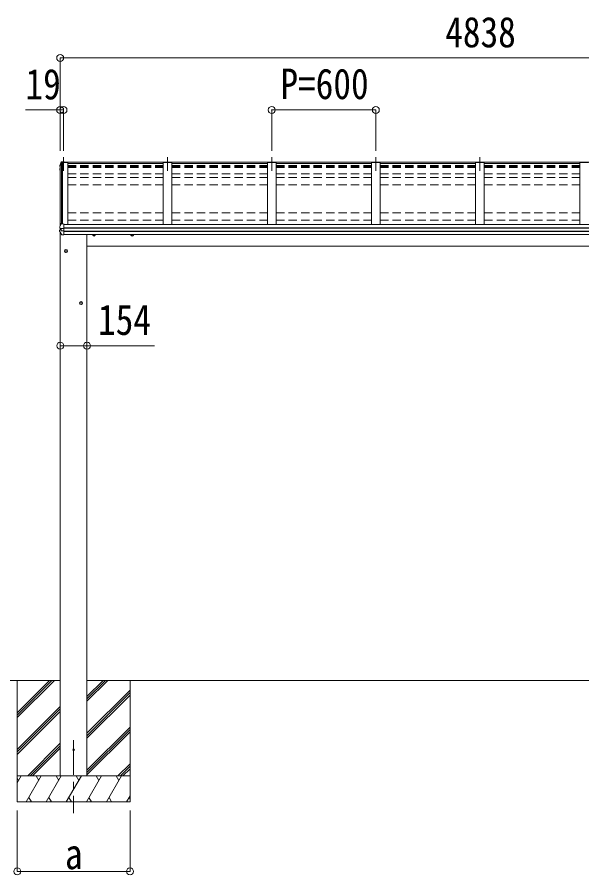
# Model space of a CAD drawing. Units: millimetres at full size, sheet at 1:40; some dimension numbers follow another scale. Extents: x -11243 to 11243, y -7760 to 7760.
# Drawn here: x -7285 to -4030, y -4969 to -29 of the extents above; entities that cross this region are included whole.
import ezdxf
from ezdxf.enums import TextEntityAlignment as Align

# ---------------------------------------------------------------- set-up
doc = ezdxf.new("R2010")
doc.units = ezdxf.units.MM
doc.header["$LTSCALE"] = 40
doc.header["$PDMODE"] = 32
doc.header["$PDSIZE"] = 40
doc.linetypes.add('CHAIN1', pattern=[8, 5, -1, 1, -1])
doc.linetypes.add('DASHED1', pattern=[1.8, 1.2, -0.6])
for name, color, linetype, lineweight in [('0-0_0', 7, 'Continuous', 9), ('0-1_本体', 5, 'CHAIN1', 9), ('0-3_ELV2', 4, 'Continuous', 9), ('0-6_OTH_LINE', 6, 'Continuous', 9)]:
    doc.layers.add(name, color=color, linetype=linetype, lineweight=lineweight)
doc.styles.add('ＭＳ ゴシック', font='')
doc.styles.get('ＭＳ ゴシック').set_extended_font_data('MS Gothic')

msp = doc.modelspace()

# ---------------------------------------------------------------- linework, layer by layer
at = {"layer": '0-0_0'}
for p, q in [((-7036.11, -3848.68), (-7665.72, -3848.68)), ((-7284.11, -3848.68), (-7284.11, -4548.68)), ((-7284.11, -4034.66), (-7098.13, -3848.68)), ((-7284.11, -4048.8), (-7083.99, -3848.68)), ((-7284.11, -4062.95), (-7069.84, -3848.68)), ((-7284.11, -3850.82), (-7281.98, -3848.68)), ((-6882.11, -3969.32), (-6761.48, -3848.68)), ((-6882.11, -3955.17), (-6775.62, -3848.68)), ((-6882.11, -3941.03), (-6789.76, -3848.68)), ((-2353.11, -3848.68), (-6882.11, -3848.68)), ((-6634.11, -3848.68), (-6634.11, -4548.68)), ((-6882.11, -4153.16), (-6634.11, -3905.16)), ((-6882.11, -4167.3), (-6634.11, -3919.31)), ((-6882.11, -4181.45), (-6634.11, -3933.45)), ((-7284.11, -4246.79), (-7036.11, -3998.8)), ((-7284.11, -4260.94), (-7036.11, -4012.94)), ((-7284.11, -4275.08), (-7036.11, -4027.08)), ((-6882.11, -4365.29), (-6634.11, -4117.29)), ((-6882.11, -4379.43), (-6634.11, -4131.44)), ((-6882.11, -4393.58), (-6634.11, -4145.58)), ((-7223.87, -4398.68), (-7036.11, -4210.93)), ((-7209.72, -4398.68), (-7036.11, -4225.07)), ((-7195.58, -4398.68), (-7036.11, -4239.21)), ((-6703.37, -4398.68), (-6634.11, -4329.43)), ((-6689.22, -4398.68), (-6634.11, -4343.57)), ((-6675.08, -4398.68), (-6634.11, -4357.71)), ((-6634.11, -4398.68), (-7284.11, -4398.68)), ((-7284.11, -4438.78), (-7260.96, -4398.68)), ((-7275.96, -4424.66), (-7284.11, -4410.55)), ((-7232.09, -4548.68), (-7145.49, -4398.68)), ((-7160.49, -4424.67), (-7175.49, -4398.68)), ((-7116.62, -4548.68), (-7030.02, -4398.68)), ((-7045.02, -4424.67), (-7060.02, -4398.68)), ((-7001.15, -4548.68), (-6914.55, -4398.68)), ((-6929.55, -4424.67), (-6944.55, -4398.68)), ((-6885.68, -4548.68), (-6799.08, -4398.68)), ((-6814.08, -4424.67), (-6829.08, -4398.68)), ((-6770.21, -4548.68), (-6683.61, -4398.68)), ((-6713.61, -4398.68), (-6698.61, -4424.67)), ((-7217.09, -4522.7), (-7202.09, -4548.68)), ((-7101.62, -4522.7), (-7086.62, -4548.68)), ((-6986.15, -4522.7), (-6971.15, -4548.68)), ((-6870.68, -4522.7), (-6855.68, -4548.68)), ((-6755.21, -4522.71), (-6740.21, -4548.68)), ((-6654.74, -4548.68), (-6634.11, -4512.95)), ((-6639.74, -4522.7), (-6634.11, -4532.46)), ((-7284.11, -4548.68), (-6634.11, -4548.68))]:
    msp.add_line(p, q, dxfattribs=at)
at = {"layer": '0-0_0', "linetype": 'DASHED1'}
msp.add_line((-7036.11, -4398.68), (-6882.11, -4398.68), dxfattribs=at)
at = {"layer": '0-1_本体'}
for p, q in [((-7017.61, -835.7), (-7017.61, -914.96)), ((-6417.61, -835.7), (-6417.61, -914.96)), ((-5817.61, -835.7), (-5817.61, -914.96)), ((-5217.61, -835.7), (-5217.61, -914.96)), ((-4617.61, -835.7), (-4617.61, -914.96)), ((-6959.11, -4192.74), (-6959.11, -4613.82))]:
    msp.add_line(p, q, dxfattribs=at)
at = {"layer": '0-3_ELV2'}
for p, q in [((-7039.08, -882.75), (-7039.08, -886.77)), ((-7038.03, -888.04), (-7036.61, -888.32)), ((-7036.61, -886.45), (-7037.18, -886.34)), ((-7036.61, -886.8), (-7037.18, -886.69)), ((-7036.61, -885.42), (-7029.49, -866.86)), ((-7036.61, -885.42), (-7036.61, -1229.7)), ((-7029.78, -866.71), (-7028.59, -866.64)), ((-7029.61, -867.18), (-7029.61, -1215.18)), ((-7029.49, -866.86), (-6992.61, -866.86)), ((-7028.44, -866.43), (-7028.81, -863.95)), ((-7028.59, -866.64), (-7028.81, -865.16)), ((-7014.61, -860.72), (-7028.77, -861.5)), ((-7017.61, -865.82), (-7028.44, -866.43)), ((-7028.44, -866.43), (-7028.44, -866.86)), ((-7028.44, -866.81), (-7017.61, -866.81)), ((-7023.91, -1220.55), (-7023.91, -866.86)), ((-7017.61, -863.58), (-7017.61, -866.81)), ((-7017.61, -863.58), (-7014.61, -863.58)), ((-7017.61, -866.86), (-7017.61, -863.59)), ((-7017.61, -863.59), (-2217.61, -863.59)), ((-7014.61, -863.58), (-7014.61, -860.73)), ((-6992.61, -866.86), (-6992.61, -1223.12)), ((-6992.61, -872.26), (-6442.61, -872.26)), ((-6392.61, -866.86), (-6442.61, -866.86)), ((-6442.61, -866.86), (-6442.61, -1223.12)), ((-6392.61, -866.86), (-6392.61, -1223.12)), ((-6392.61, -872.26), (-5842.61, -872.26)), ((-5792.61, -866.86), (-5842.61, -866.86)), ((-5842.61, -866.86), (-5842.61, -1223.12)), ((-5792.61, -866.86), (-5792.61, -1223.12)), ((-5792.61, -872.26), (-5242.61, -872.26)), ((-5192.61, -866.86), (-5242.61, -866.86)), ((-5242.61, -866.86), (-5242.61, -1223.12)), ((-5192.61, -866.86), (-5192.61, -1223.12)), ((-5192.61, -872.26), (-4642.61, -872.26)), ((-4592.61, -866.86), (-4642.61, -866.86)), ((-4642.61, -866.86), (-4642.61, -1223.12)), ((-4592.61, -866.86), (-4592.61, -1223.12)), ((-4592.61, -872.26), (-4042.61, -872.26)), ((-3992.61, -866.86), (-4042.61, -866.86)), ((-4042.61, -866.86), (-4042.61, -1223.12)), ((-7039.48, -901.7), (-7039.48, -905.74)), ((-7039.44, -901.37), (-7039.45, -901.43)), ((-7036.61, -904.12), (-7038.43, -904.47)), ((-7036.61, -900.1), (-7037.75, -900.25)), ((-7037.46, -905.81), (-7036.61, -905.64)), ((-7014.61, -1283.57), (-7014.61, -1220.09)), ((-7014.61, -1223.12), (-2220.61, -1223.12)), ((-7039.65, -1262.04), (-7039.65, -1255.51)), ((-7039.18, -1243.48), (-7039.18, -1236.98)), ((-7031.61, -1253.13), (-7038.84, -1254.53)), ((-7038.31, -1244.48), (-7038.38, -1244.46)), ((-7038.31, -1244.48), (-7038.31, -1244.48)), ((-7031.06, -1245.41), (-7037.43, -1244.62)), ((-7036.61, -1244.72), (-7036.61, -1254.1)), ((-7036.11, -1268.19), (-7036.11, -4398.68)), ((-7031.61, -1245.34), (-7031.61, -1259.14)), ((-7014.61, -1245.41), (-7029.4, -1245.5)), ((-7014.61, -1259.27), (-7029.4, -1259.06)), ((-7026.99, -1282.48), (-7026.97, -1282.5)), ((-7014.61, -1283.57), (-7026.2, -1282.94)), ((-7014.61, -1242.65), (-2220.61, -1242.65)), ((-7014.61, -1243.55), (-2220.61, -1243.55)), ((-7014.61, -1260.79), (-2220.61, -1260.79)), ((-7014.61, -1262.75), (-2220.61, -1262.75)), ((-7014.61, -1280.78), (-2220.61, -1280.78)), ((-6882.11, -1280.78), (-6882.11, -4398.68)), ((-6882.11, -1348.68), (-2353.11, -1348.68))]:
    msp.add_line(p, q, dxfattribs=at)
at = {"layer": '0-3_ELV2', "linetype": 'DASHED1'}
for p, q in [((-6992.61, -882.38), (-6442.61, -882.38)), ((-6992.61, -887.23), (-6442.61, -887.23)), ((-6992.61, -888.76), (-6442.61, -888.76)), ((-6392.61, -882.38), (-5842.61, -882.38)), ((-6392.61, -887.23), (-5842.61, -887.23)), ((-6392.61, -888.76), (-5842.61, -888.76)), ((-5792.61, -882.38), (-5242.61, -882.38)), ((-5792.61, -887.23), (-5242.61, -887.23)), ((-5792.61, -888.76), (-5242.61, -888.76)), ((-5192.61, -882.38), (-4642.61, -882.38)), ((-5192.61, -887.23), (-4642.61, -887.23)), ((-5192.61, -888.76), (-4642.61, -888.76)), ((-4592.61, -882.38), (-4042.61, -882.38)), ((-4592.61, -887.23), (-4042.61, -887.23)), ((-4592.61, -888.76), (-4042.61, -888.76)), ((-6992.61, -890.73), (-6442.61, -890.73)), ((-6992.61, -894.5), (-6442.61, -894.5)), ((-6992.61, -931.8), (-6442.61, -931.8)), ((-6392.61, -890.73), (-5842.61, -890.73)), ((-6392.61, -894.5), (-5842.61, -894.5)), ((-6392.61, -931.8), (-5842.61, -931.8)), ((-5792.61, -890.73), (-5242.61, -890.73)), ((-5792.61, -894.5), (-5242.61, -894.5)), ((-5792.61, -931.8), (-5242.61, -931.8)), ((-5192.61, -890.73), (-4642.61, -890.73)), ((-5192.61, -894.5), (-4642.61, -894.5)), ((-5192.61, -931.8), (-4642.61, -931.8)), ((-4592.61, -890.73), (-4042.61, -890.73)), ((-4592.61, -894.5), (-4042.61, -894.5)), ((-4592.61, -931.8), (-4042.61, -931.8)), ((-6992.61, -952.96), (-6442.61, -952.96)), ((-6392.61, -952.96), (-5842.61, -952.96)), ((-5792.61, -952.96), (-5242.61, -952.96)), ((-5192.61, -952.96), (-4642.61, -952.96)), ((-4592.61, -952.96), (-4042.61, -952.96)), ((-6992.61, -995.47), (-6442.61, -995.47)), ((-6392.61, -995.47), (-5842.61, -995.47)), ((-5792.61, -995.47), (-5242.61, -995.47)), ((-5192.61, -995.47), (-4642.61, -995.47)), ((-4592.61, -995.47), (-4042.61, -995.47)), ((-6992.61, -1155.75), (-6442.61, -1155.75)), ((-6392.61, -1155.75), (-5842.61, -1155.75)), ((-5792.61, -1155.75), (-5242.61, -1155.75)), ((-5192.61, -1155.75), (-4642.61, -1155.75)), ((-4592.61, -1155.75), (-4042.61, -1155.75)), ((-6992.61, -1198.26), (-6442.61, -1198.26)), ((-6392.61, -1198.26), (-5842.61, -1198.26)), ((-5792.61, -1198.26), (-5242.61, -1198.26)), ((-5192.61, -1198.26), (-4642.61, -1198.26)), ((-4592.61, -1198.26), (-4042.61, -1198.26))]:
    msp.add_line(p, q, dxfattribs=at)
at = {"layer": '0-3_ELV2'}
for points in [[(-7031.42, -862.71), (-7035.66, -873.32), (-7039.01, -882.26), (-7039.07, -882.53), (-7039.08, -882.6)], [(-7039.08, -882.6), (-7039.08, -882.7), (-7039.08, -882.76)], [(-7031.42, -866.28), (-7032.41, -868.77), (-7033.39, -871.26), (-7034.36, -873.76), (-7035.32, -876.27), (-7036.26, -878.78), (-7037.19, -881.29), (-7038.11, -883.81), (-7039.01, -886.34)], [(-7014.61, -863.16), (-7028.81, -863.95), (-7028.81, -865.16), (-7029.93, -865.22)], [(-7028.5, -866.86), (-7028.59, -866.3), (-7028.59, -866.64)], [(-7039.45, -901.38), (-7039.48, -901.56), (-7039.48, -901.69)], [(-7039.31, -906.39), (-7037.85, -908.93), (-7036.61, -911.05)], [(-7031.25, -1215.84), (-7032.28, -1218.42), (-7033.3, -1221.01), (-7034.31, -1223.6), (-7035.3, -1226.2), (-7036.28, -1228.8), (-7037.24, -1231.41), (-7038.19, -1234.03), (-7039.12, -1236.65)], [(-7014.61, -1220.09), (-7028.61, -1220.77), (-7028.61, -1215.13), (-7030.37, -1215.22)], [(-7039.12, -1236.65), (-7039.17, -1236.85), (-7039.18, -1236.98)], [(-7035.83, -1244.71), (-7037.07, -1244.66), (-7038.31, -1244.48)], [(-7031.06, -1245.41), (-7030.81, -1245.44), (-7030.66, -1245.45)], [(-6841.61, -1288.48), (-6848.11, -1284.73), (-6848.11, -1280.78)], [(-6841.61, -1288.48), (-6835.11, -1284.73), (-6835.11, -1280.78)], [(-6621.62, -1288.48), (-6628.12, -1284.73), (-6628.12, -1280.78)], [(-6621.62, -1288.48), (-6615.12, -1284.73), (-6615.12, -1280.78)], [(-7003.11, -1383.48), (-7009.61, -1379.73), (-7009.61, -1372.22), (-7003.11, -1368.47)], [(-7003.11, -1383.48), (-6996.61, -1379.73), (-6996.61, -1372.22), (-7003.11, -1368.47)], [(-6916.11, -1683.48), (-6922.61, -1679.73), (-6922.61, -1672.22), (-6916.11, -1668.47)], [(-6916.11, -1683.48), (-6909.61, -1679.73), (-6909.61, -1672.22), (-6916.11, -1668.47)]]:
    msp.add_lwpolyline(points, dxfattribs=at)
for centre, radius in [((-7003.11, -1375.97), 8.5), ((-7003.11, -1375.97), 7.7), ((-7003.11, -1375.97), 6.5), ((-6916.11, -1675.97), 8.5), ((-6916.11, -1675.97), 7.7), ((-6916.11, -1675.97), 6.5), ((-6959.11, -4248.68), 5)]:
    msp.add_circle(centre, radius, dxfattribs=at)
for centre, radius, start, end in [((-7037.79, -886.77), 1.3, 160.55137, 259.11062), ((-7037.12, -886.39), 0.299, 160.48478, 259.11069), ((-6567.67, -1053.27), 498.52, 158.04646, 160.43093), ((-7037.12, -886.04), 0.3, 212.93591, 259.04607), ((-7029.84, -866.91), 1.7, 92.9577, 157.99775), ((-7029.19, -864.08), 2.62, 80.76, 148.16555), ((-7029.77, -867.01), 0.3, 92.95769, 158.00506), ((-7038.19, -905.74), 1.3, 100.8784, 209.72862), ((-7038.18, -901.65), 1.3, 99.76805, 169.97457), ((-7037.73, -902.58), 2.32, 92.65141, 119.69627), ((-7037.41, -906.1), 0.299, 100.87832, 209.80871), ((-6604.85, -657.49), 499.04, 209.85327, 210.09589), ((-6604.85, -657.84), 499.04, 209.85327, 210.09589), ((-7030.32, -1216.22), 1, 92.95955, 157.94622), ((-7038.65, -1255.51), 0.998, 100.914, 179.94879), ((-7038.65, -1262.04), 1, 180, 210.67851), ((-6644.71, -1028.34), 459.05, 210.67556, 213.61643), ((-7038.18, -1243.48), 1, 180, 258.54639), ((-7031.95, -1242.78), 16.37, 271.41275, 274.51688), ((-7026.14, -1281.94), 1, 213.61937, 266.89265), ((-6841.61, -1280.97), 8.5, 178.68482, 1.31518), ((-6841.61, -1280.97), 7.7, 178.54815, 1.45185), ((-6841.61, -1280.97), 6.5, 178.27991, 1.72009), ((-6621.62, -1280.97), 8.5, 178.68472, 1.31528), ((-6621.62, -1280.97), 7.7, 178.54804, 1.45196), ((-6621.62, -1280.97), 6.5, 178.27976, 1.72024)]:
    msp.add_arc(centre, radius, start, end, dxfattribs=at)
for centre, major_axis, ratio, start_param, end_param in [((-7030.61, -1258.94), (1, 0.195), 0.067217, 3.1284981, 3.4826308), ((-7030.76, -1237.89), (9.96, -2.12), 0.734427, 4.8771941, 5.0024979), ((-7030.76, -1266.66), (9.97, 1.96), 0.736539, 1.29146, 1.4167637)]:
    msp.add_ellipse(centre, major_axis=major_axis, ratio=ratio, start_param=start_param, end_param=end_param, dxfattribs=at)
at = {"layer": '0-6_OTH_LINE'}
for p, q in [((-7036.61, -263.59), (-7036.61, -799.06)), ((-7036.61, -263.59), (-2198.61, -263.59)), ((-7036.61, -563.59), (-7236.83, -563.59)), ((-7036.61, -563.59), (-7036.61, -799.06)), ((-7017.61, -563.59), (-7036.61, -563.59)), ((-7017.61, -563.59), (-7017.61, -799.06)), ((-5817.61, -563.59), (-5817.61, -799.06)), ((-5817.61, -563.59), (-5217.61, -563.59)), ((-5217.61, -563.59), (-5217.61, -799.06)), ((-7036.11, -1921.37), (-6882.11, -1921.37)), ((-7284.11, -4948.66), (-7284.11, -4598.68)), ((-6634.11, -4948.66), (-6634.11, -4598.68)), ((-7284.11, -4948.66), (-6634.11, -4948.66))]:
    msp.add_line(p, q, dxfattribs=at)
at = {"layer": '0-6_OTH_LINE', "lineweight": 18}
msp.add_line((-6882.11, -1921.37), (-6492.91, -1921.37), dxfattribs=at)
at = {"layer": '0-6_OTH_LINE'}
for p in [(-7036.61, -263.59), (-7036.61, -563.59), (-7017.61, -563.59), (-5817.61, -563.59), (-5217.61, -563.59), (-7036.11, -1921.37), (-6882.11, -1921.37), (-7284.11, -4948.66), (-6634.11, -4948.66)]:
    msp.add_point(p, dxfattribs=at)

# ---------------------------------------------------------------- texts
at = {"layer": '0-6_OTH_LINE', "color": 7, "style": 'ＭＳ ゴシック', "width": 0.85}
for s, p in [('4838', (-4817.61, -255.59)), ('19', (-7236.51, -555.17)), ('P=600', (-5767.61, -553.59)), ('154', (-6818.61, -1911.95)), ('a', (-7009.11, -4988.66))]:
    msp.add_text(s, height=176, dxfattribs=at).set_placement(p, align=Align.BOTTOM_LEFT)

doc.saveas('drawing.dxf')
